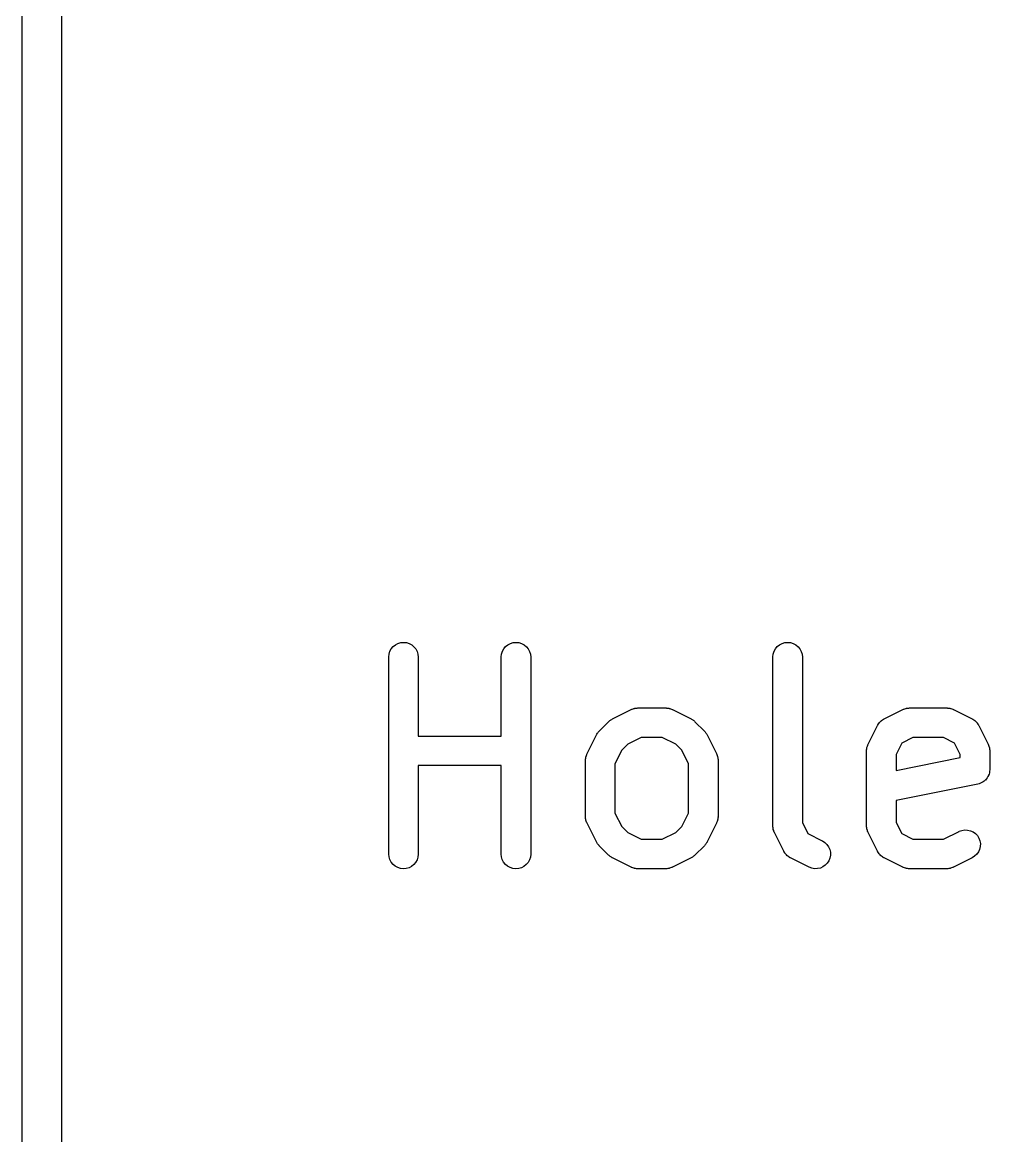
# Model space of a CAD drawing. Extents: x 0 to 214, y -130 to 23.
# Drawn here: x -0.17 to 4.74, y -41.76 to -36.11 of the extents above; entities that cross this region are included whole.
import ezdxf

# ---------------------------------------------------------------- set-up
doc = ezdxf.new("R2010")
doc.units = 0
doc.layers.add('BLACK', color=7, linetype='CONTINUOUS')

msp = doc.modelspace()

# ---------------------------------------------------------------- linework, layer by layer
at = {"layer": 'BLACK', "linetype": 'CONTINUOUS'}
for p, q in [((-0.175, -69.9341), (-0.175, 0.05608)), ((0.025, -0.039), (0.025, -69.839)), ((1.6893, -39.3148), (1.69373, -39.3008)), ((1.69373, -39.3008), (1.70078, -39.288)), ((1.70078, -39.288), (1.71019, -39.2768)), ((1.71019, -39.2768), (1.7216, -39.2676)), ((1.7216, -39.2676), (1.73457, -39.2608)), ((1.73457, -39.2608), (1.74861, -39.2567)), ((1.74861, -39.2567), (1.76319, -39.2554)), ((1.76319, -39.2554), (1.77775, -39.2569)), ((1.77775, -39.2569), (1.79173, -39.2612)), ((1.79173, -39.2612), (1.80461, -39.2682)), ((1.80461, -39.2682), (1.81588, -39.2775)), ((1.81588, -39.2775), (1.82513, -39.2889)), ((1.82513, -39.2889), (1.83201, -39.3018)), ((1.83201, -39.3018), (1.83624, -39.3158)), ((2.26073, -39.3148), (2.26516, -39.3008)), ((2.26516, -39.3008), (2.27221, -39.288)), ((2.27221, -39.288), (2.28162, -39.2768)), ((2.28162, -39.2768), (2.29303, -39.2676)), ((2.29303, -39.2676), (2.306, -39.2608)), ((2.306, -39.2608), (2.32004, -39.2567)), ((2.32004, -39.2567), (2.33462, -39.2554)), ((2.33462, -39.2554), (2.34918, -39.2569)), ((2.34918, -39.2569), (2.36316, -39.2612)), ((2.36316, -39.2612), (2.37603, -39.2682)), ((2.37603, -39.2682), (2.38731, -39.2775)), ((2.38731, -39.2775), (2.39656, -39.2889)), ((2.39656, -39.2889), (2.40344, -39.3018)), ((2.40344, -39.3018), (2.40767, -39.3158)), ((3.64169, -39.3148), (3.64611, -39.3008)), ((3.64611, -39.3008), (3.65316, -39.288)), ((3.65316, -39.288), (3.66257, -39.2768)), ((3.66257, -39.2768), (3.67398, -39.2676)), ((3.67398, -39.2676), (3.68695, -39.2608)), ((3.68695, -39.2608), (3.70099, -39.2567)), ((3.70099, -39.2567), (3.71557, -39.2554)), ((3.71557, -39.2554), (3.73013, -39.2569)), ((3.73013, -39.2569), (3.74411, -39.2612)), ((3.74411, -39.2612), (3.75699, -39.2682)), ((3.75699, -39.2682), (3.76826, -39.2775)), ((3.76826, -39.2775), (3.77752, -39.2889)), ((3.77752, -39.2889), (3.78439, -39.3018)), ((3.78439, -39.3018), (3.78862, -39.3158)), ((1.68767, -39.3293), (1.6893, -39.3148)), ((1.68767, -39.3304), (1.68767, -39.3293)), ((1.68767, -40.3304), (1.68767, -39.3304)), ((1.83624, -39.3158), (1.83767, -39.3304)), ((1.83767, -39.3304), (1.83767, -39.7316)), ((2.25909, -39.3304), (2.2591, -39.3293)), ((2.25909, -39.7316), (2.25909, -39.3304)), ((2.2591, -39.3293), (2.26073, -39.3148)), ((2.40767, -39.3158), (2.40909, -39.3304)), ((2.40909, -39.3304), (2.40909, -40.3304)), ((3.64005, -39.3293), (3.64169, -39.3148)), ((3.64005, -39.3304), (3.64005, -39.3293)), ((3.64005, -40.1875), (3.64005, -39.3304)), ((3.78862, -39.3158), (3.79005, -39.3304)), ((3.79005, -39.3304), (3.79005, -40.1698)), ((2.94368, -39.5896), (2.94874, -39.5888)), ((2.94874, -39.5888), (2.95095, -39.5889)), ((2.95095, -39.5889), (2.95314, -39.5887)), ((2.95314, -39.5887), (3.096, -39.5887)), ((3.096, -39.5887), (3.09705, -39.5887)), ((3.09705, -39.5887), (3.09924, -39.589)), ((3.09924, -39.589), (3.10145, -39.5889)), ((3.10145, -39.5889), (3.1065, -39.5898)), ((4.32463, -39.5896), (4.32969, -39.5888)), ((4.32969, -39.5888), (4.3319, -39.5889)), ((4.3319, -39.5889), (4.33409, -39.5887)), ((4.33409, -39.5887), (4.52457, -39.5887)), ((4.52457, -39.5887), (4.52562, -39.5887)), ((4.52562, -39.5887), (4.52781, -39.589)), ((4.52781, -39.589), (4.53002, -39.5889)), ((4.53002, -39.5889), (4.53507, -39.5898)), ((2.82079, -39.6465), (2.82436, -39.6443)), ((2.82436, -39.6443), (2.9196, -39.5966)), ((2.9196, -39.5966), (2.92054, -39.5962)), ((2.92054, -39.5962), (2.92262, -39.5954)), ((2.92262, -39.5954), (2.92456, -39.5944)), ((2.92456, -39.5944), (2.92947, -39.5929)), ((2.92947, -39.5929), (2.93428, -39.5911)), ((2.93428, -39.5911), (2.93646, -39.5908)), ((2.93646, -39.5908), (2.93857, -39.5901)), ((2.93857, -39.5901), (2.94368, -39.5896)), ((3.1065, -39.5898), (3.11159, -39.5904)), ((3.11159, -39.5904), (3.11369, -39.591)), ((3.11369, -39.591), (3.11587, -39.5914)), ((3.11587, -39.5914), (3.12066, -39.5932)), ((3.12066, -39.5932), (3.12555, -39.5948)), ((3.12555, -39.5948), (3.12748, -39.5958)), ((3.12748, -39.5958), (3.12954, -39.5966)), ((3.12954, -39.5966), (3.22478, -39.6443)), ((3.22478, -39.6443), (3.22571, -39.6447)), ((3.22571, -39.6447), (3.22925, -39.647)), ((4.19776, -39.649), (4.20246, -39.6458)), ((4.20246, -39.6458), (4.20395, -39.6451)), ((4.20395, -39.6451), (4.20532, -39.6443)), ((4.20532, -39.6443), (4.30055, -39.5966)), ((4.30055, -39.5966), (4.30149, -39.5962)), ((4.30149, -39.5962), (4.30357, -39.5954)), ((4.30357, -39.5954), (4.30551, -39.5944)), ((4.30551, -39.5944), (4.31042, -39.5929)), ((4.31042, -39.5929), (4.31523, -39.5911)), ((4.31523, -39.5911), (4.31741, -39.5908)), ((4.31741, -39.5908), (4.31953, -39.5901)), ((4.31953, -39.5901), (4.32463, -39.5896)), ((4.53507, -39.5898), (4.54016, -39.5904)), ((4.54016, -39.5904), (4.54226, -39.591)), ((4.54226, -39.591), (4.54444, -39.5914)), ((4.54444, -39.5914), (4.54924, -39.5932)), ((4.54924, -39.5932), (4.55412, -39.5948)), ((4.55412, -39.5948), (4.55605, -39.5958)), ((4.55605, -39.5958), (4.55811, -39.5966)), ((4.55811, -39.5966), (4.65335, -39.6443)), ((4.65335, -39.6443), (4.65428, -39.6447)), ((4.65428, -39.6447), (4.65565, -39.6456)), ((4.65565, -39.6456), (4.65712, -39.6463)), ((2.75725, -39.7059), (2.80487, -39.6583)), ((2.80487, -39.6583), (2.80562, -39.6576)), ((2.80562, -39.6576), (2.80891, -39.6549)), ((2.80891, -39.6549), (2.81197, -39.652)), ((2.81197, -39.652), (2.81462, -39.6504)), ((2.81462, -39.6504), (2.81706, -39.6484)), ((2.81706, -39.6484), (2.82079, -39.6465)), ((3.22925, -39.647), (3.23296, -39.649)), ((3.23296, -39.649), (3.23537, -39.651)), ((3.23537, -39.651), (3.23799, -39.6527)), ((3.23799, -39.6527), (3.24102, -39.6556)), ((3.24102, -39.6556), (3.24427, -39.6583)), ((3.24427, -39.6583), (3.29189, -39.7059)), ((4.12416, -39.773), (4.17178, -39.6778)), ((4.17178, -39.6778), (4.17225, -39.6769)), ((4.17225, -39.6769), (4.17313, -39.6755)), ((4.17313, -39.6755), (4.1738, -39.674)), ((4.1738, -39.674), (4.1771, -39.6694)), ((4.1771, -39.6694), (4.18021, -39.6646)), ((4.18021, -39.6646), (4.18134, -39.6634)), ((4.18134, -39.6634), (4.18228, -39.6621)), ((4.18228, -39.6621), (4.18644, -39.6582)), ((4.18644, -39.6582), (4.19041, -39.6541)), ((4.19041, -39.6541), (4.19174, -39.6532)), ((4.19174, -39.6532), (4.19292, -39.652)), ((4.19292, -39.652), (4.19776, -39.649)), ((4.65712, -39.6463), (4.66176, -39.6496)), ((4.66176, -39.6496), (4.66656, -39.6527)), ((4.66656, -39.6527), (4.66773, -39.6538)), ((4.66773, -39.6538), (4.66905, -39.6548)), ((4.66905, -39.6548), (4.67297, -39.6589)), ((4.67297, -39.6589), (4.67706, -39.6629)), ((4.67706, -39.6629), (4.67798, -39.6642)), ((4.67798, -39.6642), (4.6791, -39.6654)), ((4.6791, -39.6654), (4.68214, -39.6702)), ((4.68214, -39.6702), (4.68538, -39.6749)), ((4.68538, -39.6749), (4.68603, -39.6764)), ((4.68603, -39.6764), (4.68689, -39.6778)), ((4.68689, -39.6778), (4.73451, -39.773)), ((1.83767, -39.7316), (2.25909, -39.7316)), ((2.69558, -39.8206), (2.7432, -39.7254)), ((2.7432, -39.7254), (2.74368, -39.7245)), ((2.74368, -39.7245), (2.74597, -39.7209)), ((2.74597, -39.7209), (2.74796, -39.7172)), ((2.74796, -39.7172), (2.74994, -39.7148)), ((2.74994, -39.7148), (2.75164, -39.7122)), ((2.75164, -39.7122), (2.75458, -39.7092)), ((2.75458, -39.7092), (2.75725, -39.7059)), ((2.97085, -39.7387), (2.90233, -39.773)), ((3.07829, -39.7387), (2.97085, -39.7387)), ((3.14681, -39.773), (3.07829, -39.7387)), ((3.29189, -39.7059), (3.29262, -39.7067)), ((3.29262, -39.7067), (3.29525, -39.71)), ((3.29525, -39.71), (3.29815, -39.713)), ((3.29815, -39.713), (3.29981, -39.7157)), ((3.29981, -39.7157), (3.30176, -39.7181)), ((3.30176, -39.7181), (3.30369, -39.7218)), ((3.30369, -39.7218), (3.30594, -39.7254)), ((3.30594, -39.7254), (3.35356, -39.8206)), ((4.3518, -39.7387), (4.29476, -39.7672)), ((4.50687, -39.7387), (4.3518, -39.7387)), ((4.56391, -39.7672), (4.50687, -39.7387)), ((2.87192, -39.8034), (2.83767, -39.8719)), ((2.90233, -39.773), (2.87192, -39.8034)), ((3.17722, -39.8034), (3.14681, -39.773)), ((3.21148, -39.8719), (3.17722, -39.8034)), ((4.11624, -39.8066), (4.11625, -39.8055)), ((4.11624, -40.1875), (4.11624, -39.8066)), ((4.11625, -39.8055), (4.11649, -39.8033)), ((4.11644, -39.8011), (4.11731, -39.7961)), ((4.11649, -39.8033), (4.11644, -39.8011)), ((4.11731, -39.7961), (4.11788, -39.791)), ((4.11788, -39.791), (4.11854, -39.7889)), ((4.11854, -39.7889), (4.11892, -39.7867)), ((4.11892, -39.7867), (4.12075, -39.7819)), ((4.12075, -39.7819), (4.1223, -39.777)), ((4.1223, -39.777), (4.12337, -39.7751)), ((4.12337, -39.7751), (4.12416, -39.773)), ((4.29476, -39.7672), (4.26624, -39.8243)), ((4.59243, -39.8243), (4.56391, -39.7672)), ((4.73451, -39.773), (4.73497, -39.774)), ((4.73497, -39.774), (4.73573, -39.776)), ((4.73573, -39.776), (4.73677, -39.778)), ((4.73677, -39.778), (4.73825, -39.7829)), ((4.73825, -39.7829), (4.74002, -39.7877)), ((4.74002, -39.7877), (4.74036, -39.7899)), ((4.74036, -39.7899), (4.741, -39.792)), ((4.741, -39.792), (4.7415, -39.7971)), ((4.7415, -39.7971), (4.7423, -39.8022)), ((4.7423, -39.8022), (4.74221, -39.8044)), ((4.74221, -39.8044), (4.74243, -39.8066)), ((4.74243, -39.8066), (4.74243, -39.9018)), ((2.68767, -39.8531), (2.68792, -39.8509)), ((2.68767, -39.8542), (2.68767, -39.8531)), ((2.68767, -40.1399), (2.68767, -39.8542)), ((2.68786, -39.8487), (2.68873, -39.8437)), ((2.68792, -39.8509), (2.68786, -39.8487)), ((2.68873, -39.8437), (2.68931, -39.8386)), ((2.68931, -39.8386), (2.68997, -39.8365)), ((2.68997, -39.8365), (2.69035, -39.8343)), ((2.69035, -39.8343), (2.69218, -39.8295)), ((2.69218, -39.8295), (2.69373, -39.8246)), ((2.69373, -39.8246), (2.69479, -39.8227)), ((2.69479, -39.8227), (2.69558, -39.8206)), ((2.83767, -39.8719), (2.83767, -40.1222)), ((3.21148, -40.1222), (3.21148, -39.8719)), ((3.35356, -39.8206), (3.35402, -39.8216)), ((3.35402, -39.8216), (3.35478, -39.8237)), ((3.35478, -39.8237), (3.35582, -39.8256)), ((3.35582, -39.8256), (3.3573, -39.8305)), ((3.3573, -39.8305), (3.35906, -39.8353)), ((3.35906, -39.8353), (3.35941, -39.8375)), ((3.35941, -39.8375), (3.36005, -39.8396)), ((3.36005, -39.8396), (3.36055, -39.8447)), ((3.36055, -39.8447), (3.36135, -39.8498)), ((3.36135, -39.8498), (3.36126, -39.852)), ((3.36126, -39.852), (3.36148, -39.8542)), ((3.36148, -39.8542), (3.36148, -40.1399)), ((4.26624, -39.8243), (4.26624, -39.9056)), ((4.26624, -39.9056), (4.59243, -39.8403)), ((4.59243, -39.8403), (4.59243, -39.8243)), ((2.25909, -39.8816), (1.83767, -39.8816)), ((1.83767, -39.8816), (1.83767, -40.3304)), ((2.25909, -40.3304), (2.25909, -39.8816)), ((4.73868, -39.9241), (4.73662, -39.9307)), ((4.74079, -39.9174), (4.73868, -39.9241)), ((4.74083, -39.9171), (4.74079, -39.9174)), ((4.74092, -39.9167), (4.74083, -39.9171)), ((4.74164, -39.9098), (4.74092, -39.9167)), ((4.74242, -39.9029), (4.74164, -39.9098)), ((4.74243, -39.9022), (4.74242, -39.9022)), ((4.74242, -39.9022), (4.74242, -39.9029)), ((4.74243, -39.9018), (4.74243, -39.9022)), ((4.74243, -39.9022), (4.74243, -39.9022)), ((4.68214, -39.9754), (4.26624, -40.0585)), ((4.6888, -39.9733), (4.68214, -39.9754)), ((4.69552, -39.9713), (4.6888, -39.9733)), ((4.69582, -39.9712), (4.69552, -39.9713)), ((4.69614, -39.9711), (4.69582, -39.9712)), ((4.70232, -39.9678), (4.69614, -39.9711)), ((4.7085, -39.9646), (4.70232, -39.9678)), ((4.70875, -39.9644), (4.7085, -39.9646)), ((4.70905, -39.9642), (4.70875, -39.9644)), ((4.71445, -39.9598), (4.70905, -39.9642)), ((4.7199, -39.9554), (4.71445, -39.9598)), ((4.72012, -39.9551), (4.7199, -39.9554)), ((4.72038, -39.9549), (4.72012, -39.9551)), ((4.72477, -39.9496), (4.72038, -39.9549)), ((4.72931, -39.9442), (4.72477, -39.9496)), ((4.72948, -39.9439), (4.72931, -39.9442)), ((4.72969, -39.9436), (4.72948, -39.9439)), ((4.73297, -39.9375), (4.72969, -39.9436)), ((4.73636, -39.9314), (4.73297, -39.9375)), ((4.73646, -39.931), (4.73636, -39.9314)), ((4.73662, -39.9307), (4.73646, -39.931)), ((4.26624, -40.0585), (4.26624, -40.1698)), ((2.68788, -40.1421), (2.68767, -40.1399)), ((2.68779, -40.1443), (2.68788, -40.1421)), ((2.68859, -40.1494), (2.68779, -40.1443)), ((2.68909, -40.1545), (2.68859, -40.1494)), ((2.68973, -40.1566), (2.68909, -40.1545)), ((2.83767, -40.1222), (2.87192, -40.1907)), ((3.17722, -40.1907), (3.21148, -40.1222)), ((3.36041, -40.1504), (3.35984, -40.1555)), ((3.36128, -40.1454), (3.36041, -40.1504)), ((3.36147, -40.141), (3.36122, -40.1431)), ((3.36122, -40.1431), (3.36128, -40.1454)), ((3.36148, -40.1399), (3.36147, -40.141)), ((2.69008, -40.1588), (2.68973, -40.1566)), ((2.69184, -40.1636), (2.69008, -40.1588)), ((2.69332, -40.1685), (2.69184, -40.1636)), ((2.69436, -40.1704), (2.69332, -40.1685)), ((2.69512, -40.1725), (2.69436, -40.1704)), ((2.69558, -40.1734), (2.69512, -40.1725)), ((2.7432, -40.2687), (2.69558, -40.1734)), ((2.87192, -40.1907), (2.90233, -40.2211)), ((3.14681, -40.2211), (3.17722, -40.1907)), ((3.35356, -40.1734), (3.30594, -40.2687)), ((3.35435, -40.1714), (3.35356, -40.1734)), ((3.35541, -40.1694), (3.35435, -40.1714)), ((3.35696, -40.1646), (3.35541, -40.1694)), ((3.3588, -40.1598), (3.35696, -40.1646)), ((3.35917, -40.1576), (3.3588, -40.1598)), ((3.35984, -40.1555), (3.35917, -40.1576)), ((3.64026, -40.1897), (3.64005, -40.1875)), ((3.64018, -40.1919), (3.64026, -40.1897)), ((3.64097, -40.197), (3.64018, -40.1919)), ((3.64147, -40.2021), (3.64097, -40.197)), ((3.64211, -40.2042), (3.64147, -40.2021)), ((3.64246, -40.2064), (3.64211, -40.2042)), ((3.64422, -40.2112), (3.64246, -40.2064)), ((3.64571, -40.2161), (3.64422, -40.2112)), ((3.79005, -40.1698), (3.81857, -40.2269)), ((4.11645, -40.1897), (4.11624, -40.1875)), ((4.11637, -40.1919), (4.11645, -40.1897)), ((4.11716, -40.197), (4.11637, -40.1919)), ((4.11767, -40.2021), (4.11716, -40.197)), ((4.11831, -40.2042), (4.11767, -40.2021)), ((4.11865, -40.2064), (4.11831, -40.2042)), ((4.12041, -40.2112), (4.11865, -40.2064)), ((4.1219, -40.2161), (4.12041, -40.2112)), ((4.26624, -40.1698), (4.29476, -40.2269)), ((4.58721, -40.2152), (4.60095, -40.2102)), ((4.60095, -40.2102), (4.61541, -40.2079)), ((4.61541, -40.2079), (4.63003, -40.2085)), ((4.63003, -40.2085), (4.64427, -40.2119)), ((2.90233, -40.2211), (2.97085, -40.2554)), ((2.97085, -40.2554), (3.07829, -40.2554)), ((3.07829, -40.2554), (3.14681, -40.2211)), ((3.64674, -40.2181), (3.64571, -40.2161)), ((3.6475, -40.2201), (3.64674, -40.2181)), ((3.64796, -40.2211), (3.6475, -40.2201)), ((3.69558, -40.3163), (3.64796, -40.2211)), ((3.81857, -40.2269), (3.89145, -40.2633)), ((3.89145, -40.2633), (3.89238, -40.2638)), ((3.89238, -40.2638), (3.90466, -40.2717)), ((4.12293, -40.2181), (4.1219, -40.2161)), ((4.12369, -40.2201), (4.12293, -40.2181)), ((4.12416, -40.2211), (4.12369, -40.2201)), ((4.17178, -40.3163), (4.12416, -40.2211)), ((4.29476, -40.2269), (4.3518, -40.2554)), ((4.3518, -40.2554), (4.50687, -40.2554)), ((4.50687, -40.2554), (4.58627, -40.2157)), ((4.58627, -40.2157), (4.58721, -40.2152)), ((4.64427, -40.2119), (4.65757, -40.218)), ((4.65757, -40.218), (4.66944, -40.2265)), ((4.66944, -40.2265), (4.67942, -40.2372)), ((4.67942, -40.2372), (4.68712, -40.2497)), ((4.68712, -40.2497), (4.69226, -40.2634)), ((4.69226, -40.2634), (4.69465, -40.2778)), ((2.74545, -40.2723), (2.7432, -40.2687)), ((2.74738, -40.276), (2.74545, -40.2723)), ((2.74933, -40.2784), (2.74738, -40.276)), ((2.751, -40.2811), (2.74933, -40.2784)), ((2.75389, -40.2841), (2.751, -40.2811)), ((2.75652, -40.2874), (2.75389, -40.2841)), ((2.75725, -40.2882), (2.75652, -40.2874)), ((2.80487, -40.3358), (2.75725, -40.2882)), ((3.29189, -40.2882), (3.24427, -40.3358)), ((3.29456, -40.2849), (3.29189, -40.2882)), ((3.2975, -40.2819), (3.29456, -40.2849)), ((3.2992, -40.2793), (3.2975, -40.2819)), ((3.30118, -40.2769), (3.2992, -40.2793)), ((3.30317, -40.2732), (3.30118, -40.2769)), ((3.30546, -40.2696), (3.30317, -40.2732)), ((3.30594, -40.2687), (3.30546, -40.2696)), ((3.69644, -40.3177), (3.69558, -40.3163)), ((3.69709, -40.3192), (3.69644, -40.3177)), ((3.70034, -40.3239), (3.69709, -40.3192)), ((3.70338, -40.3287), (3.70034, -40.3239)), ((3.90466, -40.2717), (3.91516, -40.2819)), ((3.91516, -40.2819), (3.92348, -40.294)), ((3.92348, -40.294), (3.9293, -40.3074)), ((3.9293, -40.3074), (3.9324, -40.3217)), ((3.9324, -40.3217), (3.93267, -40.3363)), ((4.17264, -40.3177), (4.17178, -40.3163)), ((4.17328, -40.3192), (4.17264, -40.3177)), ((4.17653, -40.3239), (4.17328, -40.3192)), ((4.17957, -40.3287), (4.17653, -40.3239)), ((4.68487, -40.3201), (4.67638, -40.332)), ((4.69088, -40.3067), (4.68487, -40.3201)), ((4.69418, -40.2925), (4.69088, -40.3067)), ((4.69465, -40.2778), (4.69418, -40.2925)), ((1.68909, -40.3449), (1.68767, -40.3304)), ((1.69332, -40.359), (1.68909, -40.3449)), ((1.7002, -40.3719), (1.69332, -40.359)), ((1.70945, -40.3832), (1.7002, -40.3719)), ((1.82455, -40.3728), (1.81514, -40.384)), ((1.8316, -40.3599), (1.82455, -40.3728)), ((1.83603, -40.346), (1.8316, -40.3599)), ((1.83766, -40.3314), (1.83603, -40.346)), ((1.83767, -40.3304), (1.83766, -40.3314)), ((2.26052, -40.3449), (2.25909, -40.3304)), ((2.26475, -40.359), (2.26052, -40.3449)), ((2.27163, -40.3719), (2.26475, -40.359)), ((2.28088, -40.3832), (2.27163, -40.3719)), ((2.39598, -40.3728), (2.38657, -40.384)), ((2.40303, -40.3599), (2.39598, -40.3728)), ((2.40746, -40.346), (2.40303, -40.3599)), ((2.40909, -40.3314), (2.40746, -40.346)), ((2.40909, -40.3304), (2.40909, -40.3314)), ((2.80813, -40.3385), (2.80487, -40.3358)), ((2.81115, -40.3414), (2.80813, -40.3385)), ((2.81377, -40.3431), (2.81115, -40.3414)), ((2.81618, -40.3451), (2.81377, -40.3431)), ((2.81989, -40.3471), (2.81618, -40.3451)), ((2.82343, -40.3494), (2.81989, -40.3471)), ((2.82436, -40.3498), (2.82343, -40.3494)), ((2.9196, -40.3975), (2.82436, -40.3498)), ((3.22478, -40.3498), (3.12954, -40.3975)), ((3.22835, -40.3476), (3.22478, -40.3498)), ((3.23209, -40.3457), (3.22835, -40.3476)), ((3.23452, -40.3437), (3.23209, -40.3457)), ((3.23717, -40.3421), (3.23452, -40.3437)), ((3.24023, -40.3392), (3.23717, -40.3421)), ((3.24353, -40.3365), (3.24023, -40.3392)), ((3.24427, -40.3358), (3.24353, -40.3365)), ((3.70449, -40.3299), (3.70338, -40.3287)), ((3.70541, -40.3312), (3.70449, -40.3299)), ((3.7095, -40.3352), (3.70541, -40.3312)), ((3.71343, -40.3393), (3.7095, -40.3352)), ((3.71475, -40.3403), (3.71343, -40.3393)), ((3.71591, -40.3414), (3.71475, -40.3403)), ((3.72071, -40.3445), (3.71591, -40.3414)), ((3.72535, -40.3478), (3.72071, -40.3445)), ((3.72683, -40.3485), (3.72535, -40.3478)), ((3.72819, -40.3494), (3.72683, -40.3485)), ((3.72912, -40.3498), (3.72819, -40.3494)), ((3.82436, -40.3975), (3.72912, -40.3498)), ((3.91687, -40.3767), (3.90675, -40.3873)), ((3.92475, -40.3644), (3.91687, -40.3767)), ((3.93008, -40.3508), (3.92475, -40.3644)), ((3.93267, -40.3363), (3.93008, -40.3508)), ((4.18068, -40.3299), (4.17957, -40.3287)), ((4.1816, -40.3312), (4.18068, -40.3299)), ((4.18569, -40.3352), (4.1816, -40.3312)), ((4.18962, -40.3393), (4.18569, -40.3352)), ((4.19094, -40.3403), (4.18962, -40.3393)), ((4.1921, -40.3414), (4.19094, -40.3403)), ((4.1969, -40.3445), (4.1921, -40.3414)), ((4.20154, -40.3478), (4.1969, -40.3445)), ((4.20302, -40.3485), (4.20154, -40.3478)), ((4.20438, -40.3494), (4.20302, -40.3485)), ((4.20532, -40.3498), (4.20438, -40.3494)), ((4.30055, -40.3975), (4.20532, -40.3498)), ((4.65335, -40.3498), (4.55811, -40.3975)), ((4.66574, -40.3421), (4.65335, -40.3498)), ((4.67638, -40.332), (4.66574, -40.3421)), ((1.72073, -40.3926), (1.70945, -40.3832)), ((1.7336, -40.3995), (1.72073, -40.3926)), ((1.74758, -40.4038), (1.7336, -40.3995)), ((1.76214, -40.4054), (1.74758, -40.4038)), ((1.77672, -40.4041), (1.76214, -40.4054)), ((1.79076, -40.3999), (1.77672, -40.4041)), ((1.80373, -40.3931), (1.79076, -40.3999)), ((1.81514, -40.384), (1.80373, -40.3931)), ((2.29216, -40.3926), (2.28088, -40.3832)), ((2.30503, -40.3995), (2.29216, -40.3926)), ((2.31901, -40.4038), (2.30503, -40.3995)), ((2.33357, -40.4054), (2.31901, -40.4038)), ((2.34815, -40.4041), (2.33357, -40.4054)), ((2.36219, -40.3999), (2.34815, -40.4041)), ((2.37516, -40.3931), (2.36219, -40.3999)), ((2.38657, -40.384), (2.37516, -40.3931)), ((2.92166, -40.3983), (2.9196, -40.3975)), ((2.9236, -40.3993), (2.92166, -40.3983)), ((2.92847, -40.4009), (2.9236, -40.3993)), ((2.93327, -40.4027), (2.92847, -40.4009)), ((2.93545, -40.4031), (2.93327, -40.4027)), ((2.93755, -40.4037), (2.93545, -40.4031)), ((2.94264, -40.4043), (2.93755, -40.4037)), ((2.94769, -40.4052), (2.94264, -40.4043)), ((2.9499, -40.4051), (2.94769, -40.4052)), ((2.95209, -40.4054), (2.9499, -40.4051)), ((2.95314, -40.4054), (2.95209, -40.4054)), ((3.096, -40.4054), (2.95314, -40.4054)), ((3.09819, -40.4052), (3.096, -40.4054)), ((3.1004, -40.4053), (3.09819, -40.4052)), ((3.10546, -40.4045), (3.1004, -40.4053)), ((3.11057, -40.404), (3.10546, -40.4045)), ((3.11269, -40.4033), (3.11057, -40.404)), ((3.11486, -40.403), (3.11269, -40.4033)), ((3.11966, -40.4012), (3.11486, -40.403)), ((3.12458, -40.3997), (3.11966, -40.4012)), ((3.12653, -40.3987), (3.12458, -40.3997)), ((3.1286, -40.3979), (3.12653, -40.3987)), ((3.12954, -40.3975), (3.1286, -40.3979)), ((3.83803, -40.4027), (3.82436, -40.3975)), ((3.85246, -40.4052), (3.83803, -40.4027)), ((3.86709, -40.4048), (3.85246, -40.4052)), ((3.88137, -40.4016), (3.86709, -40.4048)), ((3.89476, -40.3957), (3.88137, -40.4016)), ((3.90675, -40.3873), (3.89476, -40.3957)), ((4.30261, -40.3983), (4.30055, -40.3975)), ((4.30455, -40.3993), (4.30261, -40.3983)), ((4.30943, -40.4009), (4.30455, -40.3993)), ((4.31422, -40.4027), (4.30943, -40.4009)), ((4.3164, -40.4031), (4.31422, -40.4027)), ((4.3185, -40.4037), (4.3164, -40.4031)), ((4.32359, -40.4043), (4.3185, -40.4037)), ((4.32865, -40.4052), (4.32359, -40.4043)), ((4.33085, -40.4051), (4.32865, -40.4052)), ((4.33305, -40.4054), (4.33085, -40.4051)), ((4.33409, -40.4054), (4.33305, -40.4054)), ((4.52457, -40.4054), (4.33409, -40.4054)), ((4.52677, -40.4052), (4.52457, -40.4054)), ((4.52897, -40.4053), (4.52677, -40.4052)), ((4.53403, -40.4045), (4.52897, -40.4053)), ((4.53914, -40.404), (4.53403, -40.4045)), ((4.54126, -40.4033), (4.53914, -40.404)), ((4.54343, -40.403), (4.54126, -40.4033)), ((4.54824, -40.4012), (4.54343, -40.403)), ((4.55315, -40.3997), (4.54824, -40.4012)), ((4.5551, -40.3987), (4.55315, -40.3997)), ((4.55717, -40.3979), (4.5551, -40.3987)), ((4.55811, -40.3975), (4.55717, -40.3979))]:
    msp.add_line(p, q, dxfattribs=at)

doc.saveas('drawing.dxf')
